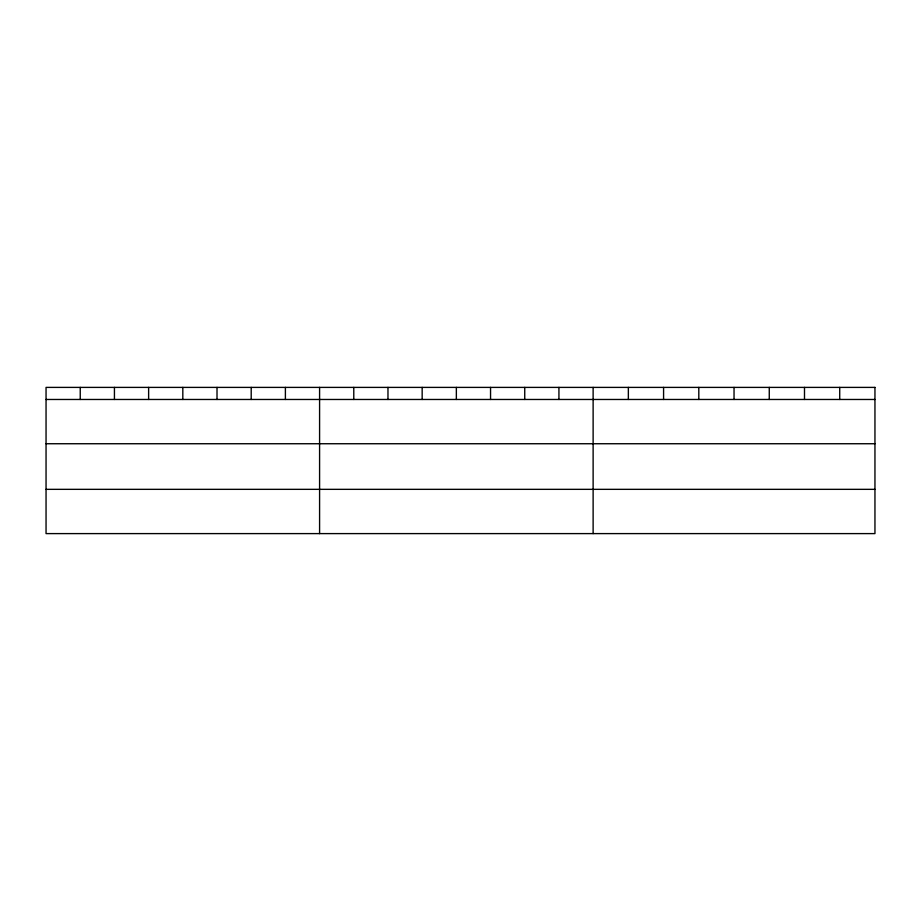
<?xml version="1.0" encoding="UTF-8"?>
<svg xmlns="http://www.w3.org/2000/svg" width="921" height="921" viewBox="0 0 921 921"><rect width="100%" height="100%" fill="white"/><g stroke="black" fill="none" stroke-linecap="round" stroke-linejoin="round"><path stroke-width="1.38" d="M46.05 399.472L874.95 399.472M46.05 443.738L874.95 443.738M46.05 489.339L874.95 489.339M839.722 387.396L839.722 399.472M804.494 387.396L804.494 399.472M769.265 387.396L769.265 399.472M734.037 387.396L734.037 399.472M698.809 387.396L698.809 399.472M663.581 387.396L663.581 399.472M628.352 387.396L628.352 399.472M593.124 387.396L593.124 533.604M558.932 387.396L558.932 399.472M524.74 387.396L524.74 399.472M490.548 387.396L490.548 399.472M456.356 387.396L456.356 399.472M422.163 387.396L422.163 399.472M387.971 387.396L387.971 399.472M353.779 387.396L353.779 399.472M319.587 387.396L319.587 533.604M285.395 387.396L285.395 399.472M251.203 387.396L251.203 399.472M217.011 387.396L217.011 399.472M182.819 387.396L182.819 399.472M148.626 387.396L148.626 399.472M114.434 387.396L114.434 399.472M80.242 387.396L80.242 399.472M874.95 387.396L46.05 387.396L46.05 533.604L874.95 533.604L874.95 387.396"/></g></svg>
